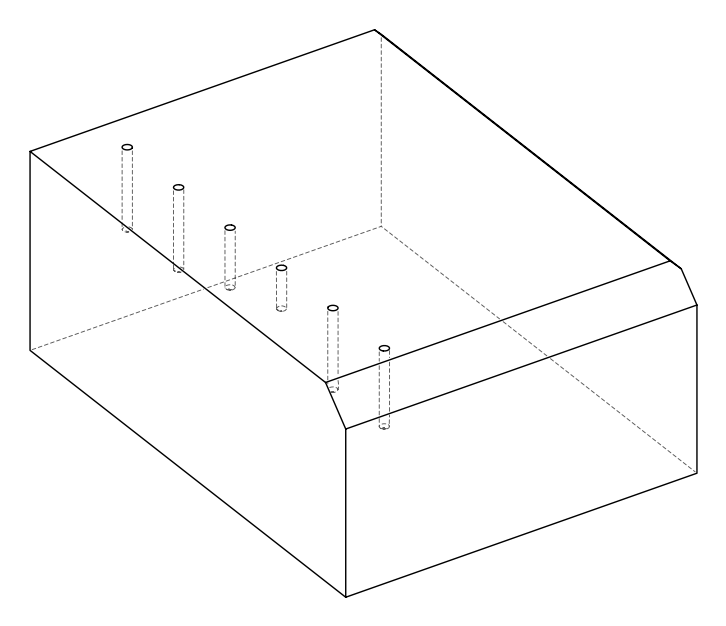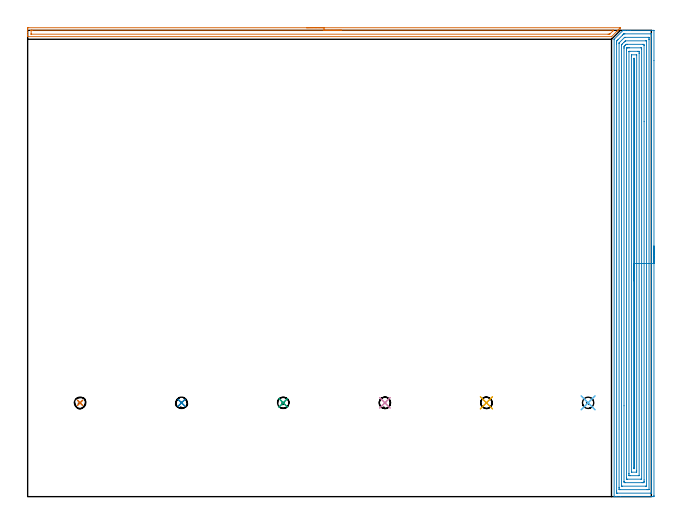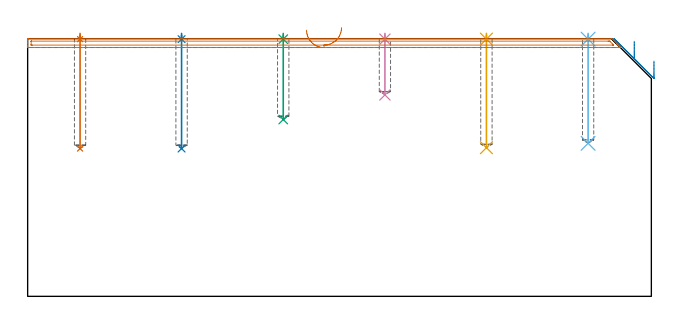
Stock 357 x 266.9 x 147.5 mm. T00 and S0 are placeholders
(PLAN: 14 operations, 2 tool changes, 26.5 min)
(1 SPOT_DRILL | STEP1POCKET | NXT0321_9005460120000 | 0.03 min | 1 mm3)
(2 SPOT_DRILL_1 | STEP1POCKET_1 | NXT0321_9005460120000 | 0.03 min | 1 mm3)
(3 SPOT_DRILL_2 | STEP1POCKET_2 | NXT0321_9005460120000 | 0.03 min | 7 mm3)
(4 SPOT_DRILL_3 | STEP1POCKET_3 | NXT0321_9005460120000 | 0.03 min | 6 mm3)
(5 SPOT_DRILL_4 | STEP1POCKET_4 | NXT0321_9005460120000 | 0.03 min | 1 mm3)
(6 SPOT_DRILL_5 | STEP1POCKET_5 | NXT0321_9005460120000 | 0.03 min | 0 mm3)
(7 DRILL_BLIND_HOLE_INTO_CENTER | STEP1POCKET | UGT0301_460 | 0.26 min | 2026 mm3)
(8 DRILL_BLIND_HOLE_INTO_CENTER_1 | STEP1POCKET_1 | UGT0301_460 | 0.26 min | 2028 mm3)
(9 DRILL_BLIND_HOLE_INTO_CENTER_2 | STEP1POCKET_2 | UGT0301_460 | 0.19 min | 1478 mm3)
(10 DRILL_BLIND_HOLE_INTO_CENTER_3 | STEP1POCKET_3 | UGT0301_460 | 0.14 min | 1017 mm3)
(11 DRILL_BLIND_HOLE_INTO_CENTER_4 | STEP1POCKET_4 | UGT0301_460 | 0.26 min | 2009 mm3)
(12 DRILL_BLIND_HOLE_INTO_CENTER_5 | STEP1POCKET_5 | UGT0301_460 | 0.25 min | 1928 mm3)
(13 AREA_MILL | FG_CHAMFER_SURFACE | UGT0205_001 | 5.58 min | 4460 mm3)
(14 AREA_MILL_1 | FG_CHAMFER_SURFACE_1 | UGT0205_001 | 19.38 min | 69285 mm3)
(TOOL NXT0321_9005460120000 | NC Spot Drill, 142deg, 12mm, Carbide, Uncoated | D12 PA142 FL30 Z2)
(TOOL UGT0301_460 | Carbide Drill 6.5 mm | D6.5 PA118 FL63 Z2)
(TOOL UGT0205_001 | Chamfer Mill 20 x 3 x 45 deg. | D20 FL50 Z2)
(OP 1 SPOT_DRILL)
G17 G21 G94 G90
T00 M6
G54
G17 G0 G90 X30. Y53.7 S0 M3
G43 Z157.5 H0
G94 G81 G98 Z147.22 F250. R150.5
G80
M5
M2
(OP 2 SPOT_DRILL_1)
G17 G21 G94 G90
T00 M6
G54
G17 G0 G90 X88.1 Y53.7 S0 M3
G43 Z157.5 H0
G94 G81 G98 Z147.22 F250. R150.5
G80
M5
M2
(OP 3 SPOT_DRILL_2)
G17 G21 G94 G90
T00 M6
G54
G17 G0 G90 X146.3 Y53.7 S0 M3
G43 Z157.5 H0
G94 G81 G98 Z147.22 F250. R150.5
G80
M5
M2
(OP 4 SPOT_DRILL_3)
G17 G21 G94 G90
T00 M6
G54
G17 G0 G90 X204.5 Y53.7 S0 M3
G43 Z157.5 H0
G94 G81 G98 Z147.22 F250. R150.5
G80
M5
M2
(OP 5 SPOT_DRILL_4)
G17 G21 G94 G90
T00 M6
G54
G17 G0 G90 X262.6 Y53.7 S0 M3
G43 Z157.5 H0
G94 G81 G98 Z147.22 F250. R150.5
G80
M5
M2
(OP 6 SPOT_DRILL_5)
G17 G21 G94 G90
T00 M6
G54
G17 G0 G90 X320.8 Y53.7 S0 M3
G43 Z157.5 H0
G94 G81 G98 Z147.22 F250. R150.5
G80
M5
M2
(OP 7 DRILL_BLIND_HOLE_INTO_CENTER)
G17 G21 G94 G90
T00 M6
G54
G17 G0 G90 X30. Y53.7 S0 M3
G43 Z157.5 H0
G94 G81 G98 Z84.6 F250. R149.5
G80
M5
M2
(OP 8 DRILL_BLIND_HOLE_INTO_CENTER_1)
G17 G21 G94 G90
T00 M6
G54
G17 G0 G90 X88.1 Y53.7 S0 M3
G43 Z157.5 H0
G94 G81 G98 Z84.6 F250. R149.5
G80
M5
M2
(OP 9 DRILL_BLIND_HOLE_INTO_CENTER_2)
G17 G21 G94 G90
T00 M6
G54
G17 G0 G90 X146.3 Y53.7 S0 M3
G43 Z157.5 H0
G94 G81 G98 Z101.2 F250. R149.5
G80
M5
M2
(OP 10 DRILL_BLIND_HOLE_INTO_CENTER_3)
G17 G21 G94 G90
T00 M6
G54
G17 G0 G90 X204.5 Y53.7 S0 M3
G43 Z157.5 H0
G94 G81 G98 Z115.3 F250. R149.5
G80
M5
M2
(OP 11 DRILL_BLIND_HOLE_INTO_CENTER_4)
G17 G21 G94 G90
T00 M6
G54
G17 G0 G90 X262.6 Y53.7 S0 M3
G43 Z157.5 H0
G94 G81 G98 Z85.1 F250. R149.5
G80
M5
M2
(OP 12 DRILL_BLIND_HOLE_INTO_CENTER_5)
G17 G21 G94 G90
T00 M6
G54
G17 G0 G90 X320.8 Y53.7 S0 M3
G43 Z157.5 H0
G94 G81 G98 Z87.6 F250. R149.5
G80
M5
M2
(OP 13 AREA_MILL)
G17 G21 G94 G90
T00 M6
G54
G17 G0 G90 X159.65 Y268.4 S1061 M3
G43 Z157.5 H0
Z152.4
G94 G1 X159.688 Z151.528 F250.
X159.802 Z150.663
X159.991 Z149.812
X160.253 Z148.98
X160.587 Z148.174
X160.99 Z147.4
X161.459 Z146.664
X161.99 Z145.972
X162.579 Z145.329
X163.222 Z144.739
X163.914 Z144.208
X164.65 Z143.74
X165.424 Z143.337
X166.23 Z143.003
X167.062 Z142.741
X167.914 Z142.552
X168.778 Z142.438
X169.65 Z142.4
X339.265 Y268.399 Z142.399
X339.283 Y268.394 Z142.404
X339.265 Y268.369 Z142.429
X339.103 Y268.203 Z142.597
X339.03 Y268.129 Z142.67
X338.503 Y267.6 Z143.194
X338.341 Y267.44 Z143.358
X338.222 Y267.321 Z143.477
X338.065 Y267.163 Z143.632
X337.912 Y267.011 Z143.786
X337.775 Y266.874 Z143.924
X337.627 Y266.725 Z144.07
X337.484 Y266.583 Z144.215
X337.328 Y266.426 Z144.371
X337.19 Y266.288 Z144.508
X334.201 Y263.301 Z147.499
X334.198 Y263.3 Z147.5
X0.184
X0.01 Y263.302 Z147.489
X0.003 Y263.446 Z147.346
X0. Y263.598 Z147.202
Y263.818 Z146.982
Y264.537 Z146.257
Y265.772 Z145.024
Y267.163 Z143.633
Y267.78 Z143.016
X0.004 Y268.038 Z142.758
X0.01 Y268.393 Z142.404
X0.265 Y268.396 Z142.402
X0.631 Y268.4 Z142.4
X169.65
Y266.986 Z143.814
X334.912 Y266.985 Z143.815
X335.092
X335.276 Y266.982 Z143.818
X335.416 Y266.978 Z143.822
X335.351 Y266.909 Z143.891
X335.199 Y266.751 Z144.049
X335.092 Y266.642 Z144.158
X334.913 Y266.463 Z144.337
X333.303 Y264.855 Z145.945
X333.191 Y264.749 Z146.051
X333.161 Y264.723 Z146.077
X333.116 Y264.721 Z146.079
X332.409 Y264.715 Z146.085
X332.228 Y264.714 Z146.086
X2.238 Y264.715 Z146.085
X2.061 Y264.718 Z146.082
X2.02 Y264.721 Z146.079
X2.009 Y264.724 Z146.076
X2.006 Y264.737 Z146.063
X2.003 Y264.772 Z146.028
X2. Y264.948 Z145.852
Y266.698 Z144.102
X2.003 Y266.835 Z143.965
X2.007 Y266.944 Z143.856
X2.01 Y266.975 Z143.825
X2.021 Y266.979 Z143.821
X2.063 Y266.981 Z143.819
X2.42 Y266.985 Z143.815
X2.6 Y266.986 Z143.814
X169.65
X170.522 Z143.852
X171.387 Z143.966
X172.238 Z144.155
X173.07 Z144.417
X173.876 Z144.751
X174.65 Z145.154
X175.386 Z145.623
X176.078 Z146.154
X176.721 Z146.743
X177.31 Z147.386
X177.842 Z148.078
X178.31 Z148.814
X178.713 Z149.588
X179.047 Z150.394
X179.309 Z151.226
X179.498 Z152.078
X179.612 Z152.943
X179.65 Z153.814
G0 Z157.5
M5
M2
(OP 14 AREA_MILL_1)
G17 G21 G94 G90
T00 M6
G54
G17 G0 G90 X358.5 Y143.45 S1061 M3
G43 Z157.5 H0
Z134.7
G94 G1 Y143.412 Z133.828 F250.
Y143.298 Z132.963
Y143.109 Z132.112
Y142.847 Z131.28
Y142.513 Z130.474
Y142.11 Z129.7
Y141.642 Z128.964
Y141.11 Z128.272
Y140.521 Z127.629
Y139.878 Z127.04
Y139.186 Z126.508
Y138.45 Z126.04
Y137.676 Z125.637
Y136.87 Z125.303
Y136.038 Z125.041
Y135.187 Z124.852
Y134.322 Z124.738
Y133.45 Z124.7
X358.499 Y0.633 Z124.701
X358.497 Y0.214 Z124.702
X358.492 Y0.01 Z124.705
X358.085 Y0.005 Z125.112
X357.464 Y0. Z125.734
X339.373 Z143.823
X336.993 Z146.201
X336.044 Z147.156
X335.871 Y0.001 Z147.321
X335.784 Y0.003 Z147.408
X335.703 Y0.01 Z147.488
X335.7 Y0.185 Z147.5
Y261.796
X335.701 Y261.799 Z147.499
X335.703 Y261.803 Z147.497
X340.649 Y266.75 Z142.548
X340.718 Y266.821 Z142.476
X340.798 Y266.89 Z142.393
X340.871 Y266.899 Z142.321
X341.312 Y266.9 Z141.887
X341.538 Z141.661
X342.266 Z140.929
X343.509 Z139.688
X344.903 Z138.293
X358.085 Z125.112
X358.345 Y266.898 Z124.853
X358.492 Y266.89 Z124.706
X358.499 Y266.741 Z124.699
X358.5 Y249.665 Z124.7
Y133.45
X357.086 Z126.114
Y2.421
X357.084 Y2.036 Z126.116
X357.082 Y2.014 Z126.118
X357.08 Y2.01 Z126.12
X357.063 Y2.006 Z126.137
X356.99 Y2.002 Z126.21
X356.88 Y2. Z126.32
X356.742 Z126.458
X337.407 Z145.793
X337.197 Y2.003 Z146.003
X337.161 Y2.005 Z146.039
X337.128 Y2.009 Z146.072
X337.121 Y2.055 Z146.079
X337.116 Y2.297 Z146.084
X337.115 Y2.421 Z146.085
X337.114 Y3.193 Z146.086
Y259.112
X337.115 Y259.883 Z146.085
X337.116 Y260.007 Z146.084
X337.127 Y260.765 Z146.073
X337.255 Y260.901 Z145.945
X337.565 Y261.214 Z145.635
X337.872 Y261.523 Z145.328
X340.509 Y264.159 Z142.691
X340.828 Y264.479 Z142.372
X341.112 Y264.759 Z142.088
X341.206 Y264.848 Z141.994
X341.239 Y264.878 Z141.961
X341.285 Y264.89 Z141.915
X341.388 Y264.893 Z141.812
X341.853 Y264.899 Z141.347
X356.793 Y264.9 Z126.407
X357.003 Y264.897 Z126.197
X357.039 Y264.895 Z126.161
X357.072 Y264.891 Z126.128
X357.079 Y264.846 Z126.121
X357.084 Y264.603 Z126.116
X357.085 Y264.479 Z126.115
X357.086 Y263.707 Z126.114
Y133.45
X355.672 Z127.528
X355.671 Y4.21 Z127.529
X355.67 Y4.097 Z127.53
X355.668 Y4.041 Z127.532
X355.665 Y4.018 Z127.535
X355.649 Y4.007 Z127.551
X355.449 Y4.004 Z127.751
X354.776 Y4. Z128.424
X354.57 Z128.63
X338.957 Y4.001 Z144.243
X338.751 Y4.005 Z144.449
X338.551 Y4.01 Z144.649
X338.535 Y4.21 Z144.665
X338.532 Y4.433 Z144.668
X338.529 Y5.105 Z144.671
X338.528 Y5.331 Z144.672
X338.529 Y259.338 Z144.671
X338.532 Y259.565 Z144.668
X338.535 Y259.712 Z144.665
X338.59 Y259.779 Z144.61
X338.751 Y259.951 Z144.449
X338.778 Y259.979 Z144.422
X341.49 Y262.69 Z141.71
X341.65 Y262.839 Z141.55
X341.718 Y262.89 Z141.482
X341.854 Y262.895 Z141.346
X342.061 Y262.899 Z141.139
X355.243 Z127.957
X355.449 Y262.896 Z127.751
X355.649 Y262.89 Z127.551
X355.665 Y262.69 Z127.535
X355.668 Y262.467 Z127.532
X355.671 Y261.795 Z127.529
X355.672 Y261.569 Z127.528
Y133.45
X354.257 Z128.943
Y6.317
X354.256 Y6.125 Z128.944
X354.255 Y6.055 Z128.945
X354.251 Y6.018 Z128.949
X354.248 Y6.01 Z128.952
X354.239 Y6.007 Z128.961
X354.13 Y6.003 Z129.07
X353.691 Y6. Z129.509
X340.509 Z142.691
X340.07 Y6.007 Z143.13
X339.962 Y6.01 Z143.238
X339.949 Y6.017 Z143.251
X339.947 Y6.034 Z143.253
X339.944 Y6.071 Z143.256
X339.943 Y6.151 Z143.257
Y258.218
X339.945 Y258.506 Z143.255
X339.948 Y258.649 Z143.252
X339.95 Y258.682 Z143.25
X339.962 Y258.702 Z143.238
X339.996 Y258.74 Z143.204
X340.361 Y259.112 Z142.839
X340.435 Y259.187 Z142.765
X341.388 Y260.139 Z141.812
X341.766 Y260.516 Z141.434
X341.935 Y260.681 Z141.265
X342.071 Y260.81 Z141.129
X342.159 Y260.89 Z141.041
X342.268 Y260.9 Z140.932
X353.691 Z129.509
X354.13 Y260.893 Z129.07
X354.238 Y260.89 Z128.962
X354.251 Y260.883 Z128.949
X354.253 Y260.866 Z128.947
X354.256 Y260.83 Z128.944
X354.257 Y260.749 Z128.943
Y133.45
X352.843 Z130.357
Y9.577
X352.842 Y8.682 Z130.358
Y8.652
X352.812 Y8.01 Z130.388
X352.6 Y8.004 Z130.6
X351.934 Y8.001 Z131.266
X351.725 Y8. Z131.475
X342.057 Y8.001 Z141.143
X341.388 Y8.01 Z141.812
X341.359 Y8.682 Z141.841
X341.358 Y8.713 Z141.842
X341.357 Y52.004 Z141.843
Y256.429
X341.359 Y257.323 Z141.841
X341.36 Y257.352 Z141.84
X341.388 Y257.677 Z141.812
X341.652 Y257.949 Z141.548
X341.916 Y258.218 Z141.284
X342.093 Y258.395 Z141.107
X342.266 Y258.568 Z140.934
X342.538 Y258.836 Z140.662
X342.58 Y258.872 Z140.62
X342.603 Y258.89 Z140.597
X342.643 Y258.893 Z140.557
X342.81 Y258.897 Z140.39
X343.145 Y258.899 Z140.055
X343.354 Y258.9 Z139.846
X352.143 Y258.899 Z131.057
X352.812 Y258.89 Z130.388
X352.841 Y258.218 Z130.359
X352.842 Y258.187 Z130.358
X352.843 Y214.742 Z130.357
Y133.45
X351.429 Z131.771
Y10.471
X351.427 Y10.092 Z131.773
X351.425 Y10.037 Z131.775
X351.422 Y10.012 Z131.778
X351.401 Y10.009 Z131.799
X351.286 Y10.004 Z131.914
X351.055 Y10.001 Z132.145
X343.145 Z140.055
X342.991 Y10.002 Z140.209
X342.868 Y10.005 Z140.332
X342.787 Y10.01 Z140.413
X342.777 Y10.018 Z140.423
X342.775 Y10.04 Z140.425
X342.773 Y10.09 Z140.427
X342.771 Y10.471 Z140.429
Y10.852
Y255.535
X342.772 Y255.914 Z140.428
X342.776 Y256.429 Z140.424
X342.778 Y256.614 Z140.422
X342.868 Y256.711 Z140.332
X342.961 Y256.804 Z140.239
X343.036 Y256.876 Z140.164
X343.145 Y256.89 Z140.055
X343.564 Y256.897 Z139.636
X344.024 Y256.899 Z139.176
X344.44 Y256.9 Z138.76
X351.055 Y256.899 Z132.145
X351.209 Y256.898 Z131.991
X351.332 Y256.895 Z131.868
X351.413 Y256.89 Z131.787
X351.422 Y256.882 Z131.778
X351.425 Y256.86 Z131.775
X351.427 Y256.81 Z131.773
X351.428 Y256.429 Z131.772
X351.429 Y256.048 Z131.771
Y133.45
X350.015 Z133.185
X350.014 Y12.26 Z133.186
X350.012 Y12.077 Z133.188
X350.01 Y12.033 Z133.19
X350.009 Y12.017 Z133.191
X349.977 Y12.01 Z133.223
X349.807 Y12.005 Z133.393
X349.552 Y12.001 Z133.648
X344.903 Y12. Z138.297
X344.277 Y12.002 Z138.923
X344.218 Y12.006 Z138.982
X344.197 Y12.009 Z139.003
X344.192 Y12.089 Z139.008
X344.189 Y12.26 Z139.011
X344.185 Y12.99 Z139.015
Y13.154
X344.186 Y254.64 Z139.014
X344.188 Y254.823 Z139.012
X344.19 Y254.867 Z139.01
X344.191 Y254.883 Z139.009
X344.223 Y254.89 Z138.977
X344.393 Y254.895 Z138.807
X344.648 Y254.899 Z138.552
X349.297 Y254.9 Z133.903
X349.923 Y254.898 Z133.277
X349.982 Y254.894 Z133.218
X350.003 Y254.891 Z133.197
X350.008 Y254.811 Z133.192
X350.011 Y254.64 Z133.189
X350.014 Y253.91 Z133.186
X350.015 Y253.746 Z133.185
Y133.45
X348.601 Z134.599
X348.6 Y14.758 Z134.6
X348.595 Y14.049 Z134.605
X348.594 Y14.012 Z134.606
X348.513 Y14.004 Z134.687
X348.465 Y14.001 Z134.735
X345.782 Y14. Z137.418
X345.734 Y14.002 Z137.466
X345.639 Y14.009 Z137.561
X345.605 Y14.015 Z137.595
X345.603 Y14.024 Z137.597
X345.601 Y14.049 Z137.599
X345.6 Y14.234 Z137.6
Y252.142
X345.605 Y252.852 Z137.595
X345.606 Y252.888 Z137.594
X345.687 Y252.896 Z137.513
X345.735 Y252.899 Z137.465
X348.418 Y252.9 Z134.782
X348.466 Y252.898 Z134.734
X348.56 Y252.891 Z134.64
X348.595 Y252.885 Z134.605
X348.597 Y252.877 Z134.603
X348.599 Y252.852 Z134.601
X348.6 Y252.666 Z134.6
X348.601 Y133.45 Z134.599
X347.186 Z136.014
Y16.197
X347.185 Y16.109 Z136.015
X347.182 Y16.051 Z136.018
X347.179 Y16.012 Z136.021
X347.169 Y16.01 Z136.031
X347.1 Y16.007 Z136.1
X347.031 Y16.01 Z136.169
X347.021 Y16.012 Z136.179
X347.018 Y16.051 Z136.182
X347.015 Y16.109 Z136.185
X347.014 Y16.197 Z136.186
Y16.372
Y250.703
X347.015 Y250.791 Z136.185
X347.018 Y250.849 Z136.182
X347.021 Y250.888 Z136.179
X347.032 Y250.89 Z136.168
X347.1 Y250.893 Z136.1
X347.169 Y250.89 Z136.031
X347.179 Y250.888 Z136.021
X347.182 Y250.849 Z136.018
X347.185 Y250.791 Z136.015
X347.186 Y250.703 Z136.014
Y250.528
Y133.45
Y132.578 Z136.052
Y131.714 Z136.166
Y130.862 Z136.354
Y130.03 Z136.617
Y129.224 Z136.951
Y128.45 Z137.353
Y127.714 Z137.822
Y127.022 Z138.353
Y126.379 Z138.943
Y125.79 Z139.586
Y125.259 Z140.278
Y124.79 Z141.014
Y124.387 Z141.788
Y124.053 Z142.594
Y123.791 Z143.426
Y123.602 Z144.277
Y123.488 Z145.142
Y123.45 Z146.014
G0 Z157.5
M5
M2
